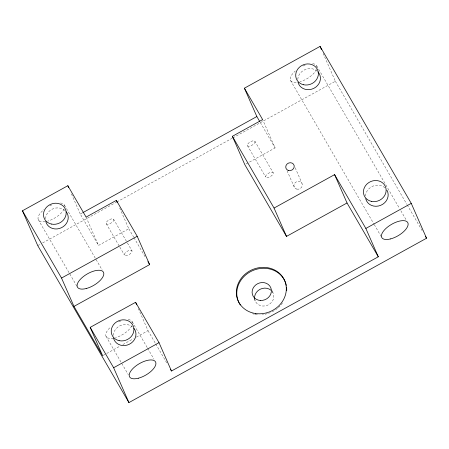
<?xml version="1.0" encoding="UTF-8"?>
<svg xmlns="http://www.w3.org/2000/svg" width="449" height="449" viewBox="0 0 449 449"><rect width="100%" height="100%" fill="white"/><g stroke="black" fill="none" stroke-linecap="round" stroke-linejoin="round"><path stroke-width="0.34" stroke-dasharray="2.25 1.68" d="M119.67 207.943L128.796 228.732L98.527 245.446L80.292 214.055L82.133 213.039M37.75 245.637L40.202 244.278M42.661 242.92L116.297 202.252M116.908 201.915L232.273 138.197M232.891 137.86L335.369 81.258L323.128 53.375M246.03 163.98L275.08 147.934L262.637 119.586M103.242 355.389L119.81 346.241M122.874 344.546L133.302 338.787M136.373 337.092L148.03 330.655L138.348 308.603M335.369 81.258L406.833 204.284M407.187 204.89L422.677 231.555M316.702 65.874L399.436 208.291M400.845 210.716L406.126 219.802M290.475 80.36L373.91 223.989M374.264 224.595L381.308 236.713M260.353 122.583L275.08 147.934M254.987 141.424A4.327 1.891 -30.2 0 1 249.975 146.065A4.327 1.891 -30.2 0 1 248.651 143.046A4.327 1.891 -30.2 0 1 254.987 141.424L273.222 172.814A4.327 1.891 -30.2 0 1 268.21 177.456A4.327 1.891 -30.2 0 1 266.886 174.442A4.327 1.891 -30.2 0 1 273.222 172.814M247.421 145.599L265.656 176.996M128.796 228.732L133.662 237.1M134.004 237.701L145.47 257.434M113.749 219.432A4.327 1.891 -30.2 0 1 108.737 224.073A4.327 1.891 -30.2 0 1 107.406 221.054A4.327 1.891 -30.2 0 1 113.749 219.432L127.073 242.37M127.426 242.976L131.984 250.823A4.327 1.891 -30.2 0 1 126.972 255.464A4.327 1.891 -30.2 0 1 125.647 252.45A4.327 1.891 -30.2 0 1 131.984 250.823M106.177 223.608L119.507 246.552M119.855 247.152L124.418 255.004M148.03 330.655L155.376 343.305M155.73 343.906L167.275 363.785M64.488 205.171L102.159 270.017M132.225 321.77L147.272 347.678M147.62 348.278L153.923 359.121M38.255 219.662L76.981 286.322M105.992 336.262L128.392 374.814M295.184 167.791L301.936 183.175M287.051 170.687L294.37 187.356M272.1 290.694L273.188 293.175M254.387 299.141L255.2 301.004M86.085 217.097L98.527 245.446M71.442 193.895L80.292 214.055M272.262 291.581A9.805 8.806 -23.7 0 1 267.705 305.163A9.805 8.806 -23.7 0 1 254.673 299.236M312.639 63.702A14.997 6.567 -30.2 0 1 316.96 66.907M316.478 69.404A14.997 6.567 -30.2 0 1 299.999 81.785M296.188 82.509A14.997 6.567 -30.2 0 1 295.274 71.021M303.024 66.014A14.997 6.567 -30.2 0 1 305.118 65.133M60.424 203.004A14.997 6.567 -30.2 0 1 64.74 206.209M64.055 209.161A14.997 6.567 -30.2 0 1 47.779 221.088M45.181 221.671A14.997 6.567 -30.2 0 1 43.901 209.604M49.755 205.827A14.997 6.567 -30.2 0 1 51.854 204.851M113.266 335.364A11.539 10.361 -23.7 0 1 120.416 325.547A11.539 10.361 -23.7 0 1 132.489 326.866M128.161 319.604A14.997 6.567 -30.2 0 1 132.477 322.809M131.793 325.766A14.997 6.567 -30.2 0 1 115.516 337.687M113.546 338.164A14.997 6.567 -30.2 0 1 110.791 326.923M118.542 321.916A14.997 6.567 -30.2 0 1 120.641 321.029M45.529 218.764A11.539 10.361 -23.7 0 1 53.021 208.802A11.539 10.361 -23.7 0 1 65.268 210.721M297.749 79.462A11.539 10.361 -23.7 0 1 305.241 69.5A11.539 10.361 -23.7 0 1 317.488 71.419M365.486 196.061A11.539 10.361 -23.7 0 1 372.979 186.105A11.539 10.361 -23.7 0 1 385.225 188.019M282.483 302.895A25.38 22.792 -23.7 0 1 278.369 307.576M277.409 308.396A25.38 22.792 -23.7 0 1 270.921 312.375M270.337 312.627A25.38 22.792 -23.7 0 1 268.547 313.295M267.329 313.671A25.38 22.792 -23.7 0 1 262.356 314.62M257.356 314.631A25.38 22.792 -23.7 0 1 254.909 314.289M254.308 314.165A25.38 22.792 -23.7 0 1 252.529 313.711M296.862 189.119A4.327 3.884 -23.7 0 0 302.312 184.118A4.327 3.884 -23.7 0 0 295.285 182.558A4.327 3.884 -23.7 0 0 296.862 189.119"/><path stroke-width="0.67" d="M259.651 121.37L256.845 116.544L244.402 88.195L320.07 46.404L411.25 203.363L426.55 238.223L128.93 402.596L37.75 245.637L22.45 210.777L67.85 185.706L86.085 217.097L116.353 200.383L137.192 236.258L149.64 264.607L73.973 306.398L102.63 355.726L90.187 327.377L135.587 302.306L159.03 342.666L171.479 371.014L378.294 256.789L365.851 228.44L334.589 174.627L274.058 208.055L286.501 236.404L347.032 202.976L334.589 174.627M82.745 212.697L256.845 116.544M286.501 236.404L244.817 164.654L232.374 136.305L262.637 119.586L244.402 88.195M73.973 306.398L61.53 278.049L137.192 236.258M128.93 402.596L113.631 367.742L159.03 342.666M365.851 228.44L411.25 203.363M425.495 236.404L426.55 238.223M347.032 202.976L378.294 256.789M232.374 136.305L274.058 208.055M147.901 261.615L149.64 264.607M170.429 369.207L171.479 371.014M22.45 210.777L61.53 278.049M90.187 327.377L113.631 367.742M320.07 46.404L321.456 49.575M116.353 200.383L117.183 202.269M135.587 302.306L136.692 304.826M67.85 185.706L68.68 187.592M254.583 298.624A9.805 8.806 -23.7 0 1 260.066 289.302A9.805 8.806 -23.7 0 1 270.983 290.228M133.931 328.326A11.539 10.361 -23.7 0 1 129.149 344.338A11.539 10.361 -23.7 0 1 113.513 338.086M66.194 211.726A11.539 10.361 -23.7 0 1 61.412 227.738A11.539 10.361 -23.7 0 1 45.781 221.486M317.965 71.907A11.539 10.361 -23.7 0 1 313.969 88.268A11.539 10.361 -23.7 0 1 297.996 82.184M386.915 190.152A11.539 10.361 -23.7 0 1 380.673 205.345A11.539 10.361 -23.7 0 1 365.733 198.784M240.316 304.983A25.38 22.792 -23.7 0 1 252.86 270.523A25.38 22.792 -23.7 0 1 286.288 285.384M286.569 287.091A25.38 22.792 -23.7 0 1 286.709 288.819M286.726 289.403A25.38 22.792 -23.7 0 1 286.709 290.565M390.512 238.93A14.997 6.567 -30.2 0 0 407.888 222.833A14.997 6.567 -30.2 0 0 385.916 228.468A14.997 6.567 -30.2 0 0 390.512 238.93M138.292 378.232A14.997 6.567 -30.2 0 0 155.668 362.135A14.997 6.567 -30.2 0 0 133.701 367.77A14.997 6.567 -30.2 0 0 138.292 378.232M255.515 313.531A25.38 22.792 -23.7 0 0 285.289 282.236A25.38 22.792 -23.7 0 0 243.212 275.978A25.38 22.792 -23.7 0 0 255.515 313.531M86.191 288.539A14.997 6.567 -30.2 0 0 103.567 272.442A14.997 6.567 -30.2 0 0 81.595 278.077A14.997 6.567 -30.2 0 0 86.191 288.539M303.603 84.754A11.539 10.361 -23.7 0 0 318.145 71.413A11.539 10.361 -23.7 0 0 299.404 67.255A11.539 10.361 -23.7 0 0 303.603 84.754M288.701 170.53A4.327 3.884 -23.7 0 0 294.151 165.529A4.327 3.884 -23.7 0 0 287.124 163.969A4.327 3.884 -23.7 0 0 288.701 170.53M371.34 201.36A11.539 10.361 -23.7 0 0 385.882 188.013A11.539 10.361 -23.7 0 0 367.142 183.854A11.539 10.361 -23.7 0 0 371.34 201.36M51.382 224.057A11.539 10.361 -23.7 0 0 65.924 210.716A11.539 10.361 -23.7 0 0 47.19 206.551A11.539 10.361 -23.7 0 0 51.382 224.057M119.12 340.656A11.539 10.361 -23.7 0 0 133.662 327.315A11.539 10.361 -23.7 0 0 114.927 323.157A11.539 10.361 -23.7 0 0 119.12 340.656M260.291 300.465A9.805 8.806 -23.7 0 0 270.736 287.596A9.805 8.806 -23.7 0 0 254.213 286.473A9.805 8.806 -23.7 0 0 260.291 300.465"/></g></svg>
